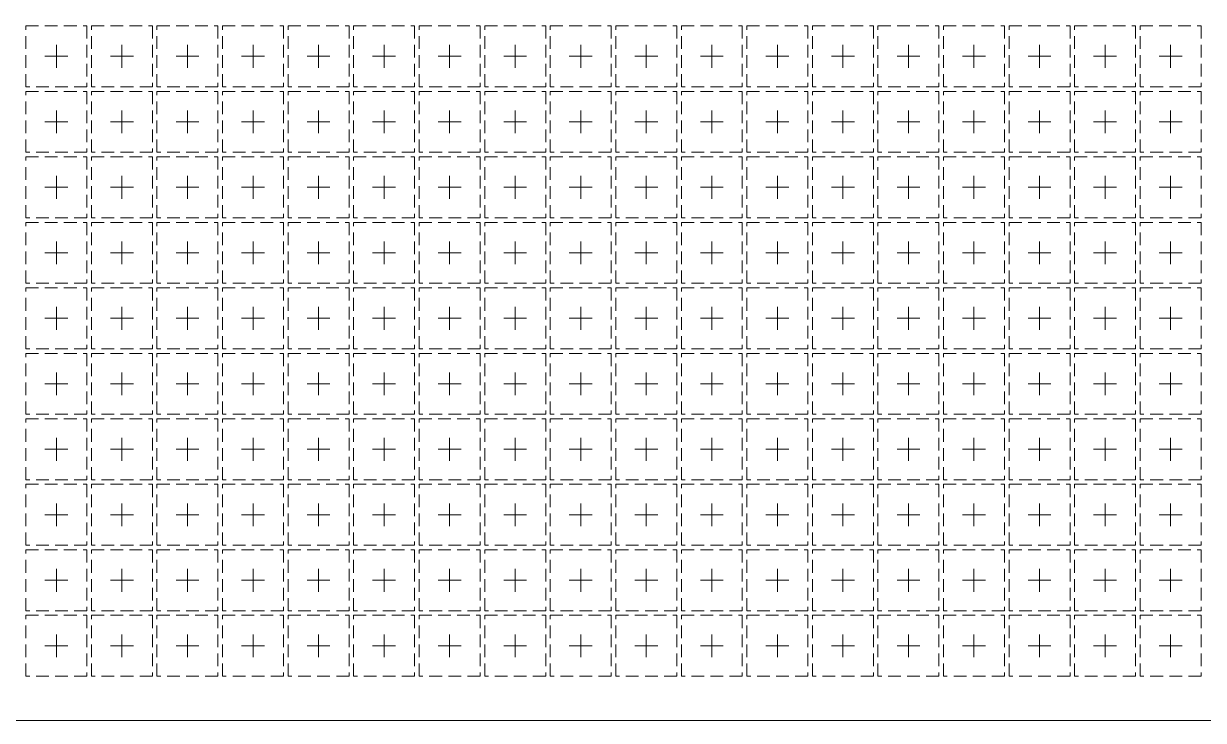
# Model space of a CAD drawing. Header units: millimetres. Extents: x -176 to -53, y -166 to -6.
# Drawn here: x -124.34 to -101.12, y -148.06 to -134.34 of the extents above; entities that cross this region are included whole.
import ezdxf

# ---------------------------------------------------------------- set-up
doc = ezdxf.new("R2010")
doc.units = ezdxf.units.MM
for name, pattern in [('CENTER', [2, 1.25, -0.25, 0.25, -0.25]), ('DASHED', [0.75, 0.5, -0.25]), ('HIDDEN', [0.375, 0.25, -0.125])]:
    doc.linetypes.add(name, pattern=pattern)
doc.layers.add('1D', color=4, linetype='Continuous', lineweight=18)
doc.layers.add('PKG', color=6, linetype='HIDDEN', lineweight=9)
doc.layers.add('中心线', color=1, linetype='CENTER')

msp = doc.modelspace()

# ---------------------------------------------------------------- linework, layer by layer
at = {"layer": '1D', "lineweight": 0, "elevation": -0.0291}
msp.add_lwpolyline([(-167.6491, -127.0602), (-92.6491, -127.0602), (-92.6491, -148.0602), (-167.6491, -148.0602)], close=True, dxfattribs=at)
at = {"layer": 'PKG', "color": 2, "linetype": 'DASHED', "lineweight": 0, "ltscale": 0.5, "elevation": -0.0291}
for points in [[(-124.2991, -134.3802), (-123.0991, -134.3802), (-123.0991, -135.5802), (-124.2991, -135.5802)], [(-123.0091, -134.3802), (-121.8091, -134.3802), (-121.8091, -135.5802), (-123.0091, -135.5802)], [(-121.7191, -134.3802), (-120.5191, -134.3802), (-120.5191, -135.5802), (-121.7191, -135.5802)], [(-120.4291, -134.3802), (-119.2291, -134.3802), (-119.2291, -135.5802), (-120.4291, -135.5802)], [(-119.1391, -134.3802), (-117.9391, -134.3802), (-117.9391, -135.5802), (-119.1391, -135.5802)], [(-117.8491, -134.3802), (-116.6491, -134.3802), (-116.6491, -135.5802), (-117.8491, -135.5802)], [(-116.5591, -134.3802), (-115.3591, -134.3802), (-115.3591, -135.5802), (-116.5591, -135.5802)], [(-115.2691, -134.3802), (-114.0691, -134.3802), (-114.0691, -135.5802), (-115.2691, -135.5802)], [(-113.9791, -134.3802), (-112.7791, -134.3802), (-112.7791, -135.5802), (-113.9791, -135.5802)], [(-112.6891, -134.3802), (-111.4891, -134.3802), (-111.4891, -135.5802), (-112.6891, -135.5802)], [(-111.3991, -134.3802), (-110.1991, -134.3802), (-110.1991, -135.5802), (-111.3991, -135.5802)], [(-110.1091, -134.3802), (-108.9091, -134.3802), (-108.9091, -135.5802), (-110.1091, -135.5802)], [(-108.8191, -134.3802), (-107.6191, -134.3802), (-107.6191, -135.5802), (-108.8191, -135.5802)], [(-107.5291, -134.3802), (-106.3291, -134.3802), (-106.3291, -135.5802), (-107.5291, -135.5802)], [(-106.2391, -134.3802), (-105.0391, -134.3802), (-105.0391, -135.5802), (-106.2391, -135.5802)], [(-104.9491, -134.3802), (-103.7491, -134.3802), (-103.7491, -135.5802), (-104.9491, -135.5802)], [(-103.6591, -134.3802), (-102.4591, -134.3802), (-102.4591, -135.5802), (-103.6591, -135.5802)], [(-102.3691, -134.3802), (-101.1691, -134.3802), (-101.1691, -135.5802), (-102.3691, -135.5802)], [(-124.2991, -135.6702), (-123.0991, -135.6702), (-123.0991, -136.8702), (-124.2991, -136.8702)], [(-123.0091, -135.6702), (-121.8091, -135.6702), (-121.8091, -136.8702), (-123.0091, -136.8702)], [(-121.7191, -135.6702), (-120.5191, -135.6702), (-120.5191, -136.8702), (-121.7191, -136.8702)], [(-120.4291, -135.6702), (-119.2291, -135.6702), (-119.2291, -136.8702), (-120.4291, -136.8702)], [(-119.1391, -135.6702), (-117.9391, -135.6702), (-117.9391, -136.8702), (-119.1391, -136.8702)], [(-117.8491, -135.6702), (-116.6491, -135.6702), (-116.6491, -136.8702), (-117.8491, -136.8702)], [(-116.5591, -135.6702), (-115.3591, -135.6702), (-115.3591, -136.8702), (-116.5591, -136.8702)], [(-115.2691, -135.6702), (-114.0691, -135.6702), (-114.0691, -136.8702), (-115.2691, -136.8702)], [(-113.9791, -135.6702), (-112.7791, -135.6702), (-112.7791, -136.8702), (-113.9791, -136.8702)], [(-112.6891, -135.6702), (-111.4891, -135.6702), (-111.4891, -136.8702), (-112.6891, -136.8702)], [(-111.3991, -135.6702), (-110.1991, -135.6702), (-110.1991, -136.8702), (-111.3991, -136.8702)], [(-110.1091, -135.6702), (-108.9091, -135.6702), (-108.9091, -136.8702), (-110.1091, -136.8702)], [(-108.8191, -135.6702), (-107.6191, -135.6702), (-107.6191, -136.8702), (-108.8191, -136.8702)], [(-107.5291, -135.6702), (-106.3291, -135.6702), (-106.3291, -136.8702), (-107.5291, -136.8702)], [(-106.2391, -135.6702), (-105.0391, -135.6702), (-105.0391, -136.8702), (-106.2391, -136.8702)], [(-104.9491, -135.6702), (-103.7491, -135.6702), (-103.7491, -136.8702), (-104.9491, -136.8702)], [(-103.6591, -135.6702), (-102.4591, -135.6702), (-102.4591, -136.8702), (-103.6591, -136.8702)], [(-102.3691, -135.6702), (-101.1691, -135.6702), (-101.1691, -136.8702), (-102.3691, -136.8702)], [(-124.2991, -136.9602), (-123.0991, -136.9602), (-123.0991, -138.1602), (-124.2991, -138.1602)], [(-123.0091, -136.9602), (-121.8091, -136.9602), (-121.8091, -138.1602), (-123.0091, -138.1602)], [(-121.7191, -136.9602), (-120.5191, -136.9602), (-120.5191, -138.1602), (-121.7191, -138.1602)], [(-120.4291, -136.9602), (-119.2291, -136.9602), (-119.2291, -138.1602), (-120.4291, -138.1602)], [(-119.1391, -136.9602), (-117.9391, -136.9602), (-117.9391, -138.1602), (-119.1391, -138.1602)], [(-117.8491, -136.9602), (-116.6491, -136.9602), (-116.6491, -138.1602), (-117.8491, -138.1602)], [(-116.5591, -136.9602), (-115.3591, -136.9602), (-115.3591, -138.1602), (-116.5591, -138.1602)], [(-115.2691, -136.9602), (-114.0691, -136.9602), (-114.0691, -138.1602), (-115.2691, -138.1602)], [(-113.9791, -136.9602), (-112.7791, -136.9602), (-112.7791, -138.1602), (-113.9791, -138.1602)], [(-112.6891, -136.9602), (-111.4891, -136.9602), (-111.4891, -138.1602), (-112.6891, -138.1602)], [(-111.3991, -136.9602), (-110.1991, -136.9602), (-110.1991, -138.1602), (-111.3991, -138.1602)], [(-110.1091, -136.9602), (-108.9091, -136.9602), (-108.9091, -138.1602), (-110.1091, -138.1602)], [(-108.8191, -136.9602), (-107.6191, -136.9602), (-107.6191, -138.1602), (-108.8191, -138.1602)], [(-107.5291, -136.9602), (-106.3291, -136.9602), (-106.3291, -138.1602), (-107.5291, -138.1602)], [(-106.2391, -136.9602), (-105.0391, -136.9602), (-105.0391, -138.1602), (-106.2391, -138.1602)], [(-104.9491, -136.9602), (-103.7491, -136.9602), (-103.7491, -138.1602), (-104.9491, -138.1602)], [(-103.6591, -136.9602), (-102.4591, -136.9602), (-102.4591, -138.1602), (-103.6591, -138.1602)], [(-102.3691, -136.9602), (-101.1691, -136.9602), (-101.1691, -138.1602), (-102.3691, -138.1602)], [(-124.2991, -138.2502), (-123.0991, -138.2502), (-123.0991, -139.4502), (-124.2991, -139.4502)], [(-123.0091, -138.2502), (-121.8091, -138.2502), (-121.8091, -139.4502), (-123.0091, -139.4502)], [(-121.7191, -138.2502), (-120.5191, -138.2502), (-120.5191, -139.4502), (-121.7191, -139.4502)], [(-120.4291, -138.2502), (-119.2291, -138.2502), (-119.2291, -139.4502), (-120.4291, -139.4502)], [(-119.1391, -138.2502), (-117.9391, -138.2502), (-117.9391, -139.4502), (-119.1391, -139.4502)], [(-117.8491, -138.2502), (-116.6491, -138.2502), (-116.6491, -139.4502), (-117.8491, -139.4502)], [(-116.5591, -138.2502), (-115.3591, -138.2502), (-115.3591, -139.4502), (-116.5591, -139.4502)], [(-115.2691, -138.2502), (-114.0691, -138.2502), (-114.0691, -139.4502), (-115.2691, -139.4502)], [(-113.9791, -138.2502), (-112.7791, -138.2502), (-112.7791, -139.4502), (-113.9791, -139.4502)], [(-112.6891, -138.2502), (-111.4891, -138.2502), (-111.4891, -139.4502), (-112.6891, -139.4502)], [(-111.3991, -138.2502), (-110.1991, -138.2502), (-110.1991, -139.4502), (-111.3991, -139.4502)], [(-110.1091, -138.2502), (-108.9091, -138.2502), (-108.9091, -139.4502), (-110.1091, -139.4502)], [(-108.8191, -138.2502), (-107.6191, -138.2502), (-107.6191, -139.4502), (-108.8191, -139.4502)], [(-107.5291, -138.2502), (-106.3291, -138.2502), (-106.3291, -139.4502), (-107.5291, -139.4502)], [(-106.2391, -138.2502), (-105.0391, -138.2502), (-105.0391, -139.4502), (-106.2391, -139.4502)], [(-104.9491, -138.2502), (-103.7491, -138.2502), (-103.7491, -139.4502), (-104.9491, -139.4502)], [(-103.6591, -138.2502), (-102.4591, -138.2502), (-102.4591, -139.4502), (-103.6591, -139.4502)], [(-102.3691, -138.2502), (-101.1691, -138.2502), (-101.1691, -139.4502), (-102.3691, -139.4502)], [(-124.2991, -139.5402), (-123.0991, -139.5402), (-123.0991, -140.7402), (-124.2991, -140.7402)], [(-123.0091, -139.5402), (-121.8091, -139.5402), (-121.8091, -140.7402), (-123.0091, -140.7402)], [(-121.7191, -139.5402), (-120.5191, -139.5402), (-120.5191, -140.7402), (-121.7191, -140.7402)], [(-120.4291, -139.5402), (-119.2291, -139.5402), (-119.2291, -140.7402), (-120.4291, -140.7402)], [(-119.1391, -139.5402), (-117.9391, -139.5402), (-117.9391, -140.7402), (-119.1391, -140.7402)], [(-117.8491, -139.5402), (-116.6491, -139.5402), (-116.6491, -140.7402), (-117.8491, -140.7402)], [(-116.5591, -139.5402), (-115.3591, -139.5402), (-115.3591, -140.7402), (-116.5591, -140.7402)], [(-115.2691, -139.5402), (-114.0691, -139.5402), (-114.0691, -140.7402), (-115.2691, -140.7402)], [(-113.9791, -139.5402), (-112.7791, -139.5402), (-112.7791, -140.7402), (-113.9791, -140.7402)], [(-112.6891, -139.5402), (-111.4891, -139.5402), (-111.4891, -140.7402), (-112.6891, -140.7402)], [(-111.3991, -139.5402), (-110.1991, -139.5402), (-110.1991, -140.7402), (-111.3991, -140.7402)], [(-110.1091, -139.5402), (-108.9091, -139.5402), (-108.9091, -140.7402), (-110.1091, -140.7402)], [(-108.8191, -139.5402), (-107.6191, -139.5402), (-107.6191, -140.7402), (-108.8191, -140.7402)], [(-107.5291, -139.5402), (-106.3291, -139.5402), (-106.3291, -140.7402), (-107.5291, -140.7402)], [(-106.2391, -139.5402), (-105.0391, -139.5402), (-105.0391, -140.7402), (-106.2391, -140.7402)], [(-104.9491, -139.5402), (-103.7491, -139.5402), (-103.7491, -140.7402), (-104.9491, -140.7402)], [(-103.6591, -139.5402), (-102.4591, -139.5402), (-102.4591, -140.7402), (-103.6591, -140.7402)], [(-102.3691, -139.5402), (-101.1691, -139.5402), (-101.1691, -140.7402), (-102.3691, -140.7402)], [(-124.2991, -140.8302), (-123.0991, -140.8302), (-123.0991, -142.0302), (-124.2991, -142.0302)], [(-123.0091, -140.8302), (-121.8091, -140.8302), (-121.8091, -142.0302), (-123.0091, -142.0302)], [(-121.7191, -140.8302), (-120.5191, -140.8302), (-120.5191, -142.0302), (-121.7191, -142.0302)], [(-120.4291, -140.8302), (-119.2291, -140.8302), (-119.2291, -142.0302), (-120.4291, -142.0302)], [(-119.1391, -140.8302), (-117.9391, -140.8302), (-117.9391, -142.0302), (-119.1391, -142.0302)], [(-117.8491, -140.8302), (-116.6491, -140.8302), (-116.6491, -142.0302), (-117.8491, -142.0302)], [(-116.5591, -140.8302), (-115.3591, -140.8302), (-115.3591, -142.0302), (-116.5591, -142.0302)], [(-115.2691, -140.8302), (-114.0691, -140.8302), (-114.0691, -142.0302), (-115.2691, -142.0302)], [(-113.9791, -140.8302), (-112.7791, -140.8302), (-112.7791, -142.0302), (-113.9791, -142.0302)], [(-112.6891, -140.8302), (-111.4891, -140.8302), (-111.4891, -142.0302), (-112.6891, -142.0302)], [(-111.3991, -140.8302), (-110.1991, -140.8302), (-110.1991, -142.0302), (-111.3991, -142.0302)], [(-110.1091, -140.8302), (-108.9091, -140.8302), (-108.9091, -142.0302), (-110.1091, -142.0302)], [(-108.8191, -140.8302), (-107.6191, -140.8302), (-107.6191, -142.0302), (-108.8191, -142.0302)], [(-107.5291, -140.8302), (-106.3291, -140.8302), (-106.3291, -142.0302), (-107.5291, -142.0302)], [(-106.2391, -140.8302), (-105.0391, -140.8302), (-105.0391, -142.0302), (-106.2391, -142.0302)], [(-104.9491, -140.8302), (-103.7491, -140.8302), (-103.7491, -142.0302), (-104.9491, -142.0302)], [(-103.6591, -140.8302), (-102.4591, -140.8302), (-102.4591, -142.0302), (-103.6591, -142.0302)], [(-102.3691, -140.8302), (-101.1691, -140.8302), (-101.1691, -142.0302), (-102.3691, -142.0302)], [(-124.2991, -142.1202), (-123.0991, -142.1202), (-123.0991, -143.3202), (-124.2991, -143.3202)], [(-123.0091, -142.1202), (-121.8091, -142.1202), (-121.8091, -143.3202), (-123.0091, -143.3202)], [(-121.7191, -142.1202), (-120.5191, -142.1202), (-120.5191, -143.3202), (-121.7191, -143.3202)], [(-120.4291, -142.1202), (-119.2291, -142.1202), (-119.2291, -143.3202), (-120.4291, -143.3202)], [(-119.1391, -142.1202), (-117.9391, -142.1202), (-117.9391, -143.3202), (-119.1391, -143.3202)], [(-117.8491, -142.1202), (-116.6491, -142.1202), (-116.6491, -143.3202), (-117.8491, -143.3202)], [(-116.5591, -142.1202), (-115.3591, -142.1202), (-115.3591, -143.3202), (-116.5591, -143.3202)], [(-115.2691, -142.1202), (-114.0691, -142.1202), (-114.0691, -143.3202), (-115.2691, -143.3202)], [(-113.9791, -142.1202), (-112.7791, -142.1202), (-112.7791, -143.3202), (-113.9791, -143.3202)], [(-112.6891, -142.1202), (-111.4891, -142.1202), (-111.4891, -143.3202), (-112.6891, -143.3202)], [(-111.3991, -142.1202), (-110.1991, -142.1202), (-110.1991, -143.3202), (-111.3991, -143.3202)], [(-110.1091, -142.1202), (-108.9091, -142.1202), (-108.9091, -143.3202), (-110.1091, -143.3202)], [(-108.8191, -142.1202), (-107.6191, -142.1202), (-107.6191, -143.3202), (-108.8191, -143.3202)], [(-107.5291, -142.1202), (-106.3291, -142.1202), (-106.3291, -143.3202), (-107.5291, -143.3202)], [(-106.2391, -142.1202), (-105.0391, -142.1202), (-105.0391, -143.3202), (-106.2391, -143.3202)], [(-104.9491, -142.1202), (-103.7491, -142.1202), (-103.7491, -143.3202), (-104.9491, -143.3202)], [(-103.6591, -142.1202), (-102.4591, -142.1202), (-102.4591, -143.3202), (-103.6591, -143.3202)], [(-102.3691, -142.1202), (-101.1691, -142.1202), (-101.1691, -143.3202), (-102.3691, -143.3202)], [(-124.2991, -143.4102), (-123.0991, -143.4102), (-123.0991, -144.6102), (-124.2991, -144.6102)], [(-123.0091, -143.4102), (-121.8091, -143.4102), (-121.8091, -144.6102), (-123.0091, -144.6102)], [(-121.7191, -143.4102), (-120.5191, -143.4102), (-120.5191, -144.6102), (-121.7191, -144.6102)], [(-120.4291, -143.4102), (-119.2291, -143.4102), (-119.2291, -144.6102), (-120.4291, -144.6102)], [(-119.1391, -143.4102), (-117.9391, -143.4102), (-117.9391, -144.6102), (-119.1391, -144.6102)], [(-117.8491, -143.4102), (-116.6491, -143.4102), (-116.6491, -144.6102), (-117.8491, -144.6102)], [(-116.5591, -143.4102), (-115.3591, -143.4102), (-115.3591, -144.6102), (-116.5591, -144.6102)], [(-115.2691, -143.4102), (-114.0691, -143.4102), (-114.0691, -144.6102), (-115.2691, -144.6102)], [(-113.9791, -143.4102), (-112.7791, -143.4102), (-112.7791, -144.6102), (-113.9791, -144.6102)], [(-112.6891, -143.4102), (-111.4891, -143.4102), (-111.4891, -144.6102), (-112.6891, -144.6102)], [(-111.3991, -143.4102), (-110.1991, -143.4102), (-110.1991, -144.6102), (-111.3991, -144.6102)], [(-110.1091, -143.4102), (-108.9091, -143.4102), (-108.9091, -144.6102), (-110.1091, -144.6102)], [(-108.8191, -143.4102), (-107.6191, -143.4102), (-107.6191, -144.6102), (-108.8191, -144.6102)], [(-107.5291, -143.4102), (-106.3291, -143.4102), (-106.3291, -144.6102), (-107.5291, -144.6102)], [(-106.2391, -143.4102), (-105.0391, -143.4102), (-105.0391, -144.6102), (-106.2391, -144.6102)], [(-104.9491, -143.4102), (-103.7491, -143.4102), (-103.7491, -144.6102), (-104.9491, -144.6102)], [(-103.6591, -143.4102), (-102.4591, -143.4102), (-102.4591, -144.6102), (-103.6591, -144.6102)], [(-102.3691, -143.4102), (-101.1691, -143.4102), (-101.1691, -144.6102), (-102.3691, -144.6102)], [(-124.2991, -144.7002), (-123.0991, -144.7002), (-123.0991, -145.9002), (-124.2991, -145.9002)], [(-123.0091, -144.7002), (-121.8091, -144.7002), (-121.8091, -145.9002), (-123.0091, -145.9002)], [(-121.7191, -144.7002), (-120.5191, -144.7002), (-120.5191, -145.9002), (-121.7191, -145.9002)], [(-120.4291, -144.7002), (-119.2291, -144.7002), (-119.2291, -145.9002), (-120.4291, -145.9002)], [(-119.1391, -144.7002), (-117.9391, -144.7002), (-117.9391, -145.9002), (-119.1391, -145.9002)], [(-117.8491, -144.7002), (-116.6491, -144.7002), (-116.6491, -145.9002), (-117.8491, -145.9002)], [(-116.5591, -144.7002), (-115.3591, -144.7002), (-115.3591, -145.9002), (-116.5591, -145.9002)], [(-115.2691, -144.7002), (-114.0691, -144.7002), (-114.0691, -145.9002), (-115.2691, -145.9002)], [(-113.9791, -144.7002), (-112.7791, -144.7002), (-112.7791, -145.9002), (-113.9791, -145.9002)], [(-112.6891, -144.7002), (-111.4891, -144.7002), (-111.4891, -145.9002), (-112.6891, -145.9002)], [(-111.3991, -144.7002), (-110.1991, -144.7002), (-110.1991, -145.9002), (-111.3991, -145.9002)], [(-110.1091, -144.7002), (-108.9091, -144.7002), (-108.9091, -145.9002), (-110.1091, -145.9002)], [(-108.8191, -144.7002), (-107.6191, -144.7002), (-107.6191, -145.9002), (-108.8191, -145.9002)], [(-107.5291, -144.7002), (-106.3291, -144.7002), (-106.3291, -145.9002), (-107.5291, -145.9002)], [(-106.2391, -144.7002), (-105.0391, -144.7002), (-105.0391, -145.9002), (-106.2391, -145.9002)], [(-104.9491, -144.7002), (-103.7491, -144.7002), (-103.7491, -145.9002), (-104.9491, -145.9002)], [(-103.6591, -144.7002), (-102.4591, -144.7002), (-102.4591, -145.9002), (-103.6591, -145.9002)], [(-102.3691, -144.7002), (-101.1691, -144.7002), (-101.1691, -145.9002), (-102.3691, -145.9002)], [(-124.2991, -145.9902), (-123.0991, -145.9902), (-123.0991, -147.1902), (-124.2991, -147.1902)], [(-123.0091, -145.9902), (-121.8091, -145.9902), (-121.8091, -147.1902), (-123.0091, -147.1902)], [(-121.7191, -145.9902), (-120.5191, -145.9902), (-120.5191, -147.1902), (-121.7191, -147.1902)], [(-120.4291, -145.9902), (-119.2291, -145.9902), (-119.2291, -147.1902), (-120.4291, -147.1902)], [(-119.1391, -145.9902), (-117.9391, -145.9902), (-117.9391, -147.1902), (-119.1391, -147.1902)], [(-117.8491, -145.9902), (-116.6491, -145.9902), (-116.6491, -147.1902), (-117.8491, -147.1902)], [(-116.5591, -145.9902), (-115.3591, -145.9902), (-115.3591, -147.1902), (-116.5591, -147.1902)], [(-115.2691, -145.9902), (-114.0691, -145.9902), (-114.0691, -147.1902), (-115.2691, -147.1902)], [(-113.9791, -145.9902), (-112.7791, -145.9902), (-112.7791, -147.1902), (-113.9791, -147.1902)], [(-112.6891, -145.9902), (-111.4891, -145.9902), (-111.4891, -147.1902), (-112.6891, -147.1902)], [(-111.3991, -145.9902), (-110.1991, -145.9902), (-110.1991, -147.1902), (-111.3991, -147.1902)], [(-110.1091, -145.9902), (-108.9091, -145.9902), (-108.9091, -147.1902), (-110.1091, -147.1902)], [(-108.8191, -145.9902), (-107.6191, -145.9902), (-107.6191, -147.1902), (-108.8191, -147.1902)], [(-107.5291, -145.9902), (-106.3291, -145.9902), (-106.3291, -147.1902), (-107.5291, -147.1902)], [(-106.2391, -145.9902), (-105.0391, -145.9902), (-105.0391, -147.1902), (-106.2391, -147.1902)], [(-104.9491, -145.9902), (-103.7491, -145.9902), (-103.7491, -147.1902), (-104.9491, -147.1902)], [(-103.6591, -145.9902), (-102.4591, -145.9902), (-102.4591, -147.1902), (-103.6591, -147.1902)], [(-102.3691, -145.9902), (-101.1691, -145.9902), (-101.1691, -147.1902), (-102.3691, -147.1902)]]:
    msp.add_lwpolyline(points, close=True, dxfattribs=at)
at = {"layer": '中心线', "color": 1, "linetype": 'CENTER', "lineweight": 0, "ltscale": 0.5}
for p, q in [((-123.6991, -135.2052, -0.0291), (-123.6991, -134.7552, -0.0291)), ((-122.4091, -135.2052, -0.0291), (-122.4091, -134.7552, -0.0291)), ((-121.1191, -135.2052, -0.0291), (-121.1191, -134.7552, -0.0291)), ((-119.8291, -135.2052, -0.0291), (-119.8291, -134.7552, -0.0291)), ((-118.5391, -135.2052, -0.0291), (-118.5391, -134.7552, -0.0291)), ((-117.2491, -135.2052, -0.0291), (-117.2491, -134.7552, -0.0291)), ((-115.9591, -135.2052, -0.0291), (-115.9591, -134.7552, -0.0291)), ((-114.6691, -135.2052, -0.0291), (-114.6691, -134.7552, -0.0291)), ((-113.3791, -135.2052, -0.0291), (-113.3791, -134.7552, -0.0291)), ((-112.0891, -135.2052, -0.0291), (-112.0891, -134.7552, -0.0291)), ((-110.7991, -135.2052, -0.0291), (-110.7991, -134.7552, -0.0291)), ((-109.5091, -135.2052, -0.0291), (-109.5091, -134.7552, -0.0291)), ((-108.2191, -135.2052, -0.0291), (-108.2191, -134.7552, -0.0291)), ((-106.9291, -135.2052, -0.0291), (-106.9291, -134.7552, -0.0291)), ((-105.6391, -135.2052, -0.0291), (-105.6391, -134.7552, -0.0291)), ((-104.3491, -135.2052, -0.0291), (-104.3491, -134.7552, -0.0291)), ((-103.0591, -135.2052, -0.0291), (-103.0591, -134.7552, -0.0291)), ((-101.7691, -135.2052, -0.0291), (-101.7691, -134.7552, -0.0291)), ((-123.9241, -134.9802, -0.0291), (-123.4741, -134.9802, -0.0291)), ((-122.6341, -134.9802, -0.0291), (-122.1841, -134.9802, -0.0291)), ((-121.3441, -134.9802, -0.0291), (-120.8941, -134.9802, -0.0291)), ((-120.0541, -134.9802, -0.0291), (-119.6041, -134.9802, -0.0291)), ((-118.7641, -134.9802, -0.0291), (-118.3141, -134.9802, -0.0291)), ((-117.4741, -134.9802, -0.0291), (-117.0241, -134.9802, -0.0291)), ((-116.1841, -134.9802, -0.0291), (-115.7341, -134.9802, -0.0291)), ((-114.8941, -134.9802, -0.0291), (-114.4441, -134.9802, -0.0291)), ((-113.6041, -134.9802, -0.0291), (-113.1541, -134.9802, -0.0291)), ((-112.3141, -134.9802, -0.0291), (-111.8641, -134.9802, -0.0291)), ((-111.0241, -134.9802, -0.0291), (-110.5741, -134.9802, -0.0291)), ((-109.7341, -134.9802, -0.0291), (-109.2841, -134.9802, -0.0291)), ((-108.4441, -134.9802, -0.0291), (-107.9941, -134.9802, -0.0291)), ((-107.1541, -134.9802, -0.0291), (-106.7041, -134.9802, -0.0291)), ((-105.8641, -134.9802, -0.0291), (-105.4141, -134.9802, -0.0291)), ((-104.5741, -134.9802, -0.0291), (-104.1241, -134.9802, -0.0291)), ((-103.2841, -134.9802, -0.0291), (-102.8341, -134.9802, -0.0291)), ((-101.9941, -134.9802, -0.0291), (-101.5441, -134.9802, -0.0291)), ((-123.6991, -136.4952, -0.0291), (-123.6991, -136.0452, -0.0291)), ((-122.4091, -136.4952, -0.0291), (-122.4091, -136.0452, -0.0291)), ((-121.1191, -136.4952, -0.0291), (-121.1191, -136.0452, -0.0291)), ((-119.8291, -136.4952, -0.0291), (-119.8291, -136.0452, -0.0291)), ((-118.5391, -136.4952, -0.0291), (-118.5391, -136.0452, -0.0291)), ((-117.2491, -136.4952, -0.0291), (-117.2491, -136.0452, -0.0291)), ((-115.9591, -136.4952, -0.0291), (-115.9591, -136.0452, -0.0291)), ((-114.6691, -136.4952, -0.0291), (-114.6691, -136.0452, -0.0291)), ((-113.3791, -136.4952, -0.0291), (-113.3791, -136.0452, -0.0291)), ((-112.0891, -136.4952, -0.0291), (-112.0891, -136.0452, -0.0291)), ((-110.7991, -136.4952, -0.0291), (-110.7991, -136.0452, -0.0291)), ((-109.5091, -136.4952, -0.0291), (-109.5091, -136.0452, -0.0291)), ((-108.2191, -136.4952, -0.0291), (-108.2191, -136.0452, -0.0291)), ((-106.9291, -136.4952, -0.0291), (-106.9291, -136.0452, -0.0291)), ((-105.6391, -136.4952, -0.0291), (-105.6391, -136.0452, -0.0291)), ((-104.3491, -136.4952, -0.0291), (-104.3491, -136.0452, -0.0291)), ((-103.0591, -136.4952, -0.0291), (-103.0591, -136.0452, -0.0291)), ((-101.7691, -136.4952, -0.0291), (-101.7691, -136.0452, -0.0291)), ((-123.9241, -136.2702, -0.0291), (-123.4741, -136.2702, -0.0291)), ((-122.6341, -136.2702, -0.0291), (-122.1841, -136.2702, -0.0291)), ((-121.3441, -136.2702, -0.0291), (-120.8941, -136.2702, -0.0291)), ((-120.0541, -136.2702, -0.0291), (-119.6041, -136.2702, -0.0291)), ((-118.7641, -136.2702, -0.0291), (-118.3141, -136.2702, -0.0291)), ((-117.4741, -136.2702, -0.0291), (-117.0241, -136.2702, -0.0291)), ((-116.1841, -136.2702, -0.0291), (-115.7341, -136.2702, -0.0291)), ((-114.8941, -136.2702, -0.0291), (-114.4441, -136.2702, -0.0291)), ((-113.6041, -136.2702, -0.0291), (-113.1541, -136.2702, -0.0291)), ((-112.3141, -136.2702, -0.0291), (-111.8641, -136.2702, -0.0291)), ((-111.0241, -136.2702, -0.0291), (-110.5741, -136.2702, -0.0291)), ((-109.7341, -136.2702, -0.0291), (-109.2841, -136.2702, -0.0291)), ((-108.4441, -136.2702, -0.0291), (-107.9941, -136.2702, -0.0291)), ((-107.1541, -136.2702, -0.0291), (-106.7041, -136.2702, -0.0291)), ((-105.8641, -136.2702, -0.0291), (-105.4141, -136.2702, -0.0291)), ((-104.5741, -136.2702, -0.0291), (-104.1241, -136.2702, -0.0291)), ((-103.2841, -136.2702, -0.0291), (-102.8341, -136.2702, -0.0291)), ((-101.9941, -136.2702, -0.0291), (-101.5441, -136.2702, -0.0291)), ((-123.6991, -137.7852, -0.0291), (-123.6991, -137.3352, -0.0291)), ((-122.4091, -137.7852, -0.0291), (-122.4091, -137.3352, -0.0291)), ((-121.1191, -137.7852, -0.0291), (-121.1191, -137.3352, -0.0291)), ((-119.8291, -137.7852, -0.0291), (-119.8291, -137.3352, -0.0291)), ((-118.5391, -137.7852, -0.0291), (-118.5391, -137.3352, -0.0291)), ((-117.2491, -137.7852, -0.0291), (-117.2491, -137.3352, -0.0291)), ((-115.9591, -137.7852, -0.0291), (-115.9591, -137.3352, -0.0291)), ((-114.6691, -137.7852, -0.0291), (-114.6691, -137.3352, -0.0291)), ((-113.3791, -137.7852, -0.0291), (-113.3791, -137.3352, -0.0291)), ((-112.0891, -137.7852, -0.0291), (-112.0891, -137.3352, -0.0291)), ((-110.7991, -137.7852, -0.0291), (-110.7991, -137.3352, -0.0291)), ((-109.5091, -137.7852, -0.0291), (-109.5091, -137.3352, -0.0291)), ((-108.2191, -137.7852, -0.0291), (-108.2191, -137.3352, -0.0291)), ((-106.9291, -137.7852, -0.0291), (-106.9291, -137.3352, -0.0291)), ((-105.6391, -137.7852, -0.0291), (-105.6391, -137.3352, -0.0291)), ((-104.3491, -137.7852, -0.0291), (-104.3491, -137.3352, -0.0291)), ((-103.0591, -137.7852, -0.0291), (-103.0591, -137.3352, -0.0291)), ((-101.7691, -137.7852, -0.0291), (-101.7691, -137.3352, -0.0291)), ((-123.9241, -137.5602, -0.0291), (-123.4741, -137.5602, -0.0291)), ((-122.6341, -137.5602, -0.0291), (-122.1841, -137.5602, -0.0291)), ((-121.3441, -137.5602, -0.0291), (-120.8941, -137.5602, -0.0291)), ((-120.0541, -137.5602, -0.0291), (-119.6041, -137.5602, -0.0291)), ((-118.7641, -137.5602, -0.0291), (-118.3141, -137.5602, -0.0291)), ((-117.4741, -137.5602, -0.0291), (-117.0241, -137.5602, -0.0291)), ((-116.1841, -137.5602, -0.0291), (-115.7341, -137.5602, -0.0291)), ((-114.8941, -137.5602, -0.0291), (-114.4441, -137.5602, -0.0291)), ((-113.6041, -137.5602, -0.0291), (-113.1541, -137.5602, -0.0291)), ((-112.3141, -137.5602, -0.0291), (-111.8641, -137.5602, -0.0291)), ((-111.0241, -137.5602, -0.0291), (-110.5741, -137.5602, -0.0291)), ((-109.7341, -137.5602, -0.0291), (-109.2841, -137.5602, -0.0291)), ((-108.4441, -137.5602, -0.0291), (-107.9941, -137.5602, -0.0291)), ((-107.1541, -137.5602, -0.0291), (-106.7041, -137.5602, -0.0291)), ((-105.8641, -137.5602, -0.0291), (-105.4141, -137.5602, -0.0291)), ((-104.5741, -137.5602, -0.0291), (-104.1241, -137.5602, -0.0291)), ((-103.2841, -137.5602, -0.0291), (-102.8341, -137.5602, -0.0291)), ((-101.9941, -137.5602, -0.0291), (-101.5441, -137.5602, -0.0291)), ((-123.9241, -138.8502, -0.0291), (-123.4741, -138.8502, -0.0291)), ((-123.6991, -139.0752, -0.0291), (-123.6991, -138.6252, -0.0291)), ((-122.6341, -138.8502, -0.0291), (-122.1841, -138.8502, -0.0291)), ((-122.4091, -139.0752, -0.0291), (-122.4091, -138.6252, -0.0291)), ((-121.3441, -138.8502, -0.0291), (-120.8941, -138.8502, -0.0291)), ((-121.1191, -139.0752, -0.0291), (-121.1191, -138.6252, -0.0291)), ((-120.0541, -138.8502, -0.0291), (-119.6041, -138.8502, -0.0291)), ((-119.8291, -139.0752, -0.0291), (-119.8291, -138.6252, -0.0291)), ((-118.7641, -138.8502, -0.0291), (-118.3141, -138.8502, -0.0291)), ((-118.5391, -139.0752, -0.0291), (-118.5391, -138.6252, -0.0291)), ((-117.4741, -138.8502, -0.0291), (-117.0241, -138.8502, -0.0291)), ((-117.2491, -139.0752, -0.0291), (-117.2491, -138.6252, -0.0291)), ((-116.1841, -138.8502, -0.0291), (-115.7341, -138.8502, -0.0291)), ((-115.9591, -139.0752, -0.0291), (-115.9591, -138.6252, -0.0291)), ((-114.8941, -138.8502, -0.0291), (-114.4441, -138.8502, -0.0291)), ((-114.6691, -139.0752, -0.0291), (-114.6691, -138.6252, -0.0291)), ((-113.6041, -138.8502, -0.0291), (-113.1541, -138.8502, -0.0291)), ((-113.3791, -139.0752, -0.0291), (-113.3791, -138.6252, -0.0291)), ((-112.3141, -138.8502, -0.0291), (-111.8641, -138.8502, -0.0291)), ((-112.0891, -139.0752, -0.0291), (-112.0891, -138.6252, -0.0291)), ((-111.0241, -138.8502, -0.0291), (-110.5741, -138.8502, -0.0291)), ((-110.7991, -139.0752, -0.0291), (-110.7991, -138.6252, -0.0291)), ((-109.7341, -138.8502, -0.0291), (-109.2841, -138.8502, -0.0291)), ((-109.5091, -139.0752, -0.0291), (-109.5091, -138.6252, -0.0291)), ((-108.4441, -138.8502, -0.0291), (-107.9941, -138.8502, -0.0291)), ((-108.2191, -139.0752, -0.0291), (-108.2191, -138.6252, -0.0291)), ((-107.1541, -138.8502, -0.0291), (-106.7041, -138.8502, -0.0291)), ((-106.9291, -139.0752, -0.0291), (-106.9291, -138.6252, -0.0291)), ((-105.8641, -138.8502, -0.0291), (-105.4141, -138.8502, -0.0291)), ((-105.6391, -139.0752, -0.0291), (-105.6391, -138.6252, -0.0291)), ((-104.5741, -138.8502, -0.0291), (-104.1241, -138.8502, -0.0291)), ((-104.3491, -139.0752, -0.0291), (-104.3491, -138.6252, -0.0291)), ((-103.2841, -138.8502, -0.0291), (-102.8341, -138.8502, -0.0291)), ((-103.0591, -139.0752, -0.0291), (-103.0591, -138.6252, -0.0291)), ((-101.9941, -138.8502, -0.0291), (-101.5441, -138.8502, -0.0291)), ((-101.7691, -139.0752, -0.0291), (-101.7691, -138.6252, -0.0291)), ((-123.6991, -140.3652, -0.0291), (-123.6991, -139.9152, -0.0291)), ((-122.4091, -140.3652, -0.0291), (-122.4091, -139.9152, -0.0291)), ((-121.1191, -140.3652, -0.0291), (-121.1191, -139.9152, -0.0291)), ((-119.8291, -140.3652, -0.0291), (-119.8291, -139.9152, -0.0291)), ((-118.5391, -140.3652, -0.0291), (-118.5391, -139.9152, -0.0291)), ((-117.2491, -140.3652, -0.0291), (-117.2491, -139.9152, -0.0291)), ((-115.9591, -140.3652, -0.0291), (-115.9591, -139.9152, -0.0291)), ((-114.6691, -140.3652, -0.0291), (-114.6691, -139.9152, -0.0291)), ((-113.3791, -140.3652, -0.0291), (-113.3791, -139.9152, -0.0291)), ((-112.0891, -140.3652, -0.0291), (-112.0891, -139.9152, -0.0291)), ((-110.7991, -140.3652, -0.0291), (-110.7991, -139.9152, -0.0291)), ((-109.5091, -140.3652, -0.0291), (-109.5091, -139.9152, -0.0291)), ((-108.2191, -140.3652, -0.0291), (-108.2191, -139.9152, -0.0291)), ((-106.9291, -140.3652, -0.0291), (-106.9291, -139.9152, -0.0291)), ((-105.6391, -140.3652, -0.0291), (-105.6391, -139.9152, -0.0291)), ((-104.3491, -140.3652, -0.0291), (-104.3491, -139.9152, -0.0291)), ((-103.0591, -140.3652, -0.0291), (-103.0591, -139.9152, -0.0291)), ((-101.7691, -140.3652, -0.0291), (-101.7691, -139.9152, -0.0291)), ((-123.9241, -140.1402, -0.0291), (-123.4741, -140.1402, -0.0291)), ((-122.6341, -140.1402, -0.0291), (-122.1841, -140.1402, -0.0291)), ((-121.3441, -140.1402, -0.0291), (-120.8941, -140.1402, -0.0291)), ((-120.0541, -140.1402, -0.0291), (-119.6041, -140.1402, -0.0291)), ((-118.7641, -140.1402, -0.0291), (-118.3141, -140.1402, -0.0291)), ((-117.4741, -140.1402, -0.0291), (-117.0241, -140.1402, -0.0291)), ((-116.1841, -140.1402, -0.0291), (-115.7341, -140.1402, -0.0291)), ((-114.8941, -140.1402, -0.0291), (-114.4441, -140.1402, -0.0291)), ((-113.6041, -140.1402, -0.0291), (-113.1541, -140.1402, -0.0291)), ((-112.3141, -140.1402, -0.0291), (-111.8641, -140.1402, -0.0291)), ((-111.0241, -140.1402, -0.0291), (-110.5741, -140.1402, -0.0291)), ((-109.7341, -140.1402, -0.0291), (-109.2841, -140.1402, -0.0291)), ((-108.4441, -140.1402, -0.0291), (-107.9941, -140.1402, -0.0291)), ((-107.1541, -140.1402, -0.0291), (-106.7041, -140.1402, -0.0291)), ((-105.8641, -140.1402, -0.0291), (-105.4141, -140.1402, -0.0291)), ((-104.5741, -140.1402, -0.0291), (-104.1241, -140.1402, -0.0291)), ((-103.2841, -140.1402, -0.0291), (-102.8341, -140.1402, -0.0291)), ((-101.9941, -140.1402, -0.0291), (-101.5441, -140.1402, -0.0291)), ((-123.6991, -141.6552, -0.0291), (-123.6991, -141.2052, -0.0291)), ((-122.4091, -141.6552, -0.0291), (-122.4091, -141.2052, -0.0291)), ((-121.1191, -141.6552, -0.0291), (-121.1191, -141.2052, -0.0291)), ((-119.8291, -141.6552, -0.0291), (-119.8291, -141.2052, -0.0291)), ((-118.5391, -141.6552, -0.0291), (-118.5391, -141.2052, -0.0291)), ((-117.2491, -141.6552, -0.0291), (-117.2491, -141.2052, -0.0291)), ((-115.9591, -141.6552, -0.0291), (-115.9591, -141.2052, -0.0291)), ((-114.6691, -141.6552, -0.0291), (-114.6691, -141.2052, -0.0291)), ((-113.3791, -141.6552, -0.0291), (-113.3791, -141.2052, -0.0291)), ((-112.0891, -141.6552, -0.0291), (-112.0891, -141.2052, -0.0291)), ((-110.7991, -141.6552, -0.0291), (-110.7991, -141.2052, -0.0291)), ((-109.5091, -141.6552, -0.0291), (-109.5091, -141.2052, -0.0291)), ((-108.2191, -141.6552, -0.0291), (-108.2191, -141.2052, -0.0291)), ((-106.9291, -141.6552, -0.0291), (-106.9291, -141.2052, -0.0291)), ((-105.6391, -141.6552, -0.0291), (-105.6391, -141.2052, -0.0291)), ((-104.3491, -141.6552, -0.0291), (-104.3491, -141.2052, -0.0291)), ((-103.0591, -141.6552, -0.0291), (-103.0591, -141.2052, -0.0291)), ((-101.7691, -141.6552, -0.0291), (-101.7691, -141.2052, -0.0291)), ((-123.9241, -141.4302, -0.0291), (-123.4741, -141.4302, -0.0291)), ((-122.6341, -141.4302, -0.0291), (-122.1841, -141.4302, -0.0291)), ((-121.3441, -141.4302, -0.0291), (-120.8941, -141.4302, -0.0291)), ((-120.0541, -141.4302, -0.0291), (-119.6041, -141.4302, -0.0291)), ((-118.7641, -141.4302, -0.0291), (-118.3141, -141.4302, -0.0291)), ((-117.4741, -141.4302, -0.0291), (-117.0241, -141.4302, -0.0291)), ((-116.1841, -141.4302, -0.0291), (-115.7341, -141.4302, -0.0291)), ((-114.8941, -141.4302, -0.0291), (-114.4441, -141.4302, -0.0291)), ((-113.6041, -141.4302, -0.0291), (-113.1541, -141.4302, -0.0291)), ((-112.3141, -141.4302, -0.0291), (-111.8641, -141.4302, -0.0291)), ((-111.0241, -141.4302, -0.0291), (-110.5741, -141.4302, -0.0291)), ((-109.7341, -141.4302, -0.0291), (-109.2841, -141.4302, -0.0291)), ((-108.4441, -141.4302, -0.0291), (-107.9941, -141.4302, -0.0291)), ((-107.1541, -141.4302, -0.0291), (-106.7041, -141.4302, -0.0291)), ((-105.8641, -141.4302, -0.0291), (-105.4141, -141.4302, -0.0291)), ((-104.5741, -141.4302, -0.0291), (-104.1241, -141.4302, -0.0291)), ((-103.2841, -141.4302, -0.0291), (-102.8341, -141.4302, -0.0291)), ((-101.9941, -141.4302, -0.0291), (-101.5441, -141.4302, -0.0291)), ((-123.6991, -142.9452, -0.0291), (-123.6991, -142.4952, -0.0291)), ((-122.4091, -142.9452, -0.0291), (-122.4091, -142.4952, -0.0291)), ((-121.1191, -142.9452, -0.0291), (-121.1191, -142.4952, -0.0291)), ((-119.8291, -142.9452, -0.0291), (-119.8291, -142.4952, -0.0291)), ((-118.5391, -142.9452, -0.0291), (-118.5391, -142.4952, -0.0291)), ((-117.2491, -142.9452, -0.0291), (-117.2491, -142.4952, -0.0291)), ((-115.9591, -142.9452, -0.0291), (-115.9591, -142.4952, -0.0291)), ((-114.6691, -142.9452, -0.0291), (-114.6691, -142.4952, -0.0291)), ((-113.3791, -142.9452, -0.0291), (-113.3791, -142.4952, -0.0291)), ((-112.0891, -142.9452, -0.0291), (-112.0891, -142.4952, -0.0291)), ((-110.7991, -142.9452, -0.0291), (-110.7991, -142.4952, -0.0291)), ((-109.5091, -142.9452, -0.0291), (-109.5091, -142.4952, -0.0291)), ((-108.2191, -142.9452, -0.0291), (-108.2191, -142.4952, -0.0291)), ((-106.9291, -142.9452, -0.0291), (-106.9291, -142.4952, -0.0291)), ((-105.6391, -142.9452, -0.0291), (-105.6391, -142.4952, -0.0291)), ((-104.3491, -142.9452, -0.0291), (-104.3491, -142.4952, -0.0291)), ((-103.0591, -142.9452, -0.0291), (-103.0591, -142.4952, -0.0291)), ((-101.7691, -142.9452, -0.0291), (-101.7691, -142.4952, -0.0291)), ((-123.9241, -142.7202, -0.0291), (-123.4741, -142.7202, -0.0291)), ((-122.6341, -142.7202, -0.0291), (-122.1841, -142.7202, -0.0291)), ((-121.3441, -142.7202, -0.0291), (-120.8941, -142.7202, -0.0291)), ((-120.0541, -142.7202, -0.0291), (-119.6041, -142.7202, -0.0291)), ((-118.7641, -142.7202, -0.0291), (-118.3141, -142.7202, -0.0291)), ((-117.4741, -142.7202, -0.0291), (-117.0241, -142.7202, -0.0291)), ((-116.1841, -142.7202, -0.0291), (-115.7341, -142.7202, -0.0291)), ((-114.8941, -142.7202, -0.0291), (-114.4441, -142.7202, -0.0291)), ((-113.6041, -142.7202, -0.0291), (-113.1541, -142.7202, -0.0291)), ((-112.3141, -142.7202, -0.0291), (-111.8641, -142.7202, -0.0291)), ((-111.0241, -142.7202, -0.0291), (-110.5741, -142.7202, -0.0291)), ((-109.7341, -142.7202, -0.0291), (-109.2841, -142.7202, -0.0291)), ((-108.4441, -142.7202, -0.0291), (-107.9941, -142.7202, -0.0291)), ((-107.1541, -142.7202, -0.0291), (-106.7041, -142.7202, -0.0291)), ((-105.8641, -142.7202, -0.0291), (-105.4141, -142.7202, -0.0291)), ((-104.5741, -142.7202, -0.0291), (-104.1241, -142.7202, -0.0291)), ((-103.2841, -142.7202, -0.0291), (-102.8341, -142.7202, -0.0291)), ((-101.9941, -142.7202, -0.0291), (-101.5441, -142.7202, -0.0291)), ((-123.6991, -144.2352, -0.0291), (-123.6991, -143.7852, -0.0291)), ((-122.4091, -144.2352, -0.0291), (-122.4091, -143.7852, -0.0291)), ((-121.1191, -144.2352, -0.0291), (-121.1191, -143.7852, -0.0291)), ((-119.8291, -144.2352, -0.0291), (-119.8291, -143.7852, -0.0291)), ((-118.5391, -144.2352, -0.0291), (-118.5391, -143.7852, -0.0291)), ((-117.2491, -144.2352, -0.0291), (-117.2491, -143.7852, -0.0291)), ((-115.9591, -144.2352, -0.0291), (-115.9591, -143.7852, -0.0291)), ((-114.6691, -144.2352, -0.0291), (-114.6691, -143.7852, -0.0291)), ((-113.3791, -144.2352, -0.0291), (-113.3791, -143.7852, -0.0291)), ((-112.0891, -144.2352, -0.0291), (-112.0891, -143.7852, -0.0291)), ((-110.7991, -144.2352, -0.0291), (-110.7991, -143.7852, -0.0291)), ((-109.5091, -144.2352, -0.0291), (-109.5091, -143.7852, -0.0291)), ((-108.2191, -144.2352, -0.0291), (-108.2191, -143.7852, -0.0291)), ((-106.9291, -144.2352, -0.0291), (-106.9291, -143.7852, -0.0291)), ((-105.6391, -144.2352, -0.0291), (-105.6391, -143.7852, -0.0291)), ((-104.3491, -144.2352, -0.0291), (-104.3491, -143.7852, -0.0291)), ((-103.0591, -144.2352, -0.0291), (-103.0591, -143.7852, -0.0291)), ((-101.7691, -144.2352, -0.0291), (-101.7691, -143.7852, -0.0291)), ((-123.9241, -144.0102, -0.0291), (-123.4741, -144.0102, -0.0291)), ((-122.6341, -144.0102, -0.0291), (-122.1841, -144.0102, -0.0291)), ((-121.3441, -144.0102, -0.0291), (-120.8941, -144.0102, -0.0291)), ((-120.0541, -144.0102, -0.0291), (-119.6041, -144.0102, -0.0291)), ((-118.7641, -144.0102, -0.0291), (-118.3141, -144.0102, -0.0291)), ((-117.4741, -144.0102, -0.0291), (-117.0241, -144.0102, -0.0291)), ((-116.1841, -144.0102, -0.0291), (-115.7341, -144.0102, -0.0291)), ((-114.8941, -144.0102, -0.0291), (-114.4441, -144.0102, -0.0291)), ((-113.6041, -144.0102, -0.0291), (-113.1541, -144.0102, -0.0291)), ((-112.3141, -144.0102, -0.0291), (-111.8641, -144.0102, -0.0291)), ((-111.0241, -144.0102, -0.0291), (-110.5741, -144.0102, -0.0291)), ((-109.7341, -144.0102, -0.0291), (-109.2841, -144.0102, -0.0291)), ((-108.4441, -144.0102, -0.0291), (-107.9941, -144.0102, -0.0291)), ((-107.1541, -144.0102, -0.0291), (-106.7041, -144.0102, -0.0291)), ((-105.8641, -144.0102, -0.0291), (-105.4141, -144.0102, -0.0291)), ((-104.5741, -144.0102, -0.0291), (-104.1241, -144.0102, -0.0291)), ((-103.2841, -144.0102, -0.0291), (-102.8341, -144.0102, -0.0291)), ((-101.9941, -144.0102, -0.0291), (-101.5441, -144.0102, -0.0291)), ((-123.6991, -145.5252, -0.0291), (-123.6991, -145.0752, -0.0291)), ((-122.4091, -145.5252, -0.0291), (-122.4091, -145.0752, -0.0291)), ((-121.1191, -145.5252, -0.0291), (-121.1191, -145.0752, -0.0291)), ((-119.8291, -145.5252, -0.0291), (-119.8291, -145.0752, -0.0291)), ((-118.5391, -145.5252, -0.0291), (-118.5391, -145.0752, -0.0291)), ((-117.2491, -145.5252, -0.0291), (-117.2491, -145.0752, -0.0291)), ((-115.9591, -145.5252, -0.0291), (-115.9591, -145.0752, -0.0291)), ((-114.6691, -145.5252, -0.0291), (-114.6691, -145.0752, -0.0291)), ((-113.3791, -145.5252, -0.0291), (-113.3791, -145.0752, -0.0291)), ((-112.0891, -145.5252, -0.0291), (-112.0891, -145.0752, -0.0291)), ((-110.7991, -145.5252, -0.0291), (-110.7991, -145.0752, -0.0291)), ((-109.5091, -145.5252, -0.0291), (-109.5091, -145.0752, -0.0291)), ((-108.2191, -145.5252, -0.0291), (-108.2191, -145.0752, -0.0291)), ((-106.9291, -145.5252, -0.0291), (-106.9291, -145.0752, -0.0291)), ((-105.6391, -145.5252, -0.0291), (-105.6391, -145.0752, -0.0291)), ((-104.3491, -145.5252, -0.0291), (-104.3491, -145.0752, -0.0291)), ((-103.0591, -145.5252, -0.0291), (-103.0591, -145.0752, -0.0291)), ((-101.7691, -145.5252, -0.0291), (-101.7691, -145.0752, -0.0291)), ((-123.9241, -145.3002, -0.0291), (-123.4741, -145.3002, -0.0291)), ((-122.6341, -145.3002, -0.0291), (-122.1841, -145.3002, -0.0291)), ((-121.3441, -145.3002, -0.0291), (-120.8941, -145.3002, -0.0291)), ((-120.0541, -145.3002, -0.0291), (-119.6041, -145.3002, -0.0291)), ((-118.7641, -145.3002, -0.0291), (-118.3141, -145.3002, -0.0291)), ((-117.4741, -145.3002, -0.0291), (-117.0241, -145.3002, -0.0291)), ((-116.1841, -145.3002, -0.0291), (-115.7341, -145.3002, -0.0291)), ((-114.8941, -145.3002, -0.0291), (-114.4441, -145.3002, -0.0291)), ((-113.6041, -145.3002, -0.0291), (-113.1541, -145.3002, -0.0291)), ((-112.3141, -145.3002, -0.0291), (-111.8641, -145.3002, -0.0291)), ((-111.0241, -145.3002, -0.0291), (-110.5741, -145.3002, -0.0291)), ((-109.7341, -145.3002, -0.0291), (-109.2841, -145.3002, -0.0291)), ((-108.4441, -145.3002, -0.0291), (-107.9941, -145.3002, -0.0291)), ((-107.1541, -145.3002, -0.0291), (-106.7041, -145.3002, -0.0291)), ((-105.8641, -145.3002, -0.0291), (-105.4141, -145.3002, -0.0291)), ((-104.5741, -145.3002, -0.0291), (-104.1241, -145.3002, -0.0291)), ((-103.2841, -145.3002, -0.0291), (-102.8341, -145.3002, -0.0291)), ((-101.9941, -145.3002, -0.0291), (-101.5441, -145.3002, -0.0291)), ((-123.6991, -146.8152, -0.0291), (-123.6991, -146.3652, -0.0291)), ((-122.4091, -146.8152, -0.0291), (-122.4091, -146.3652, -0.0291)), ((-121.1191, -146.8152, -0.0291), (-121.1191, -146.3652, -0.0291)), ((-119.8291, -146.8152, -0.0291), (-119.8291, -146.3652, -0.0291)), ((-118.5391, -146.8152, -0.0291), (-118.5391, -146.3652, -0.0291)), ((-117.2491, -146.8152, -0.0291), (-117.2491, -146.3652, -0.0291)), ((-115.9591, -146.8152, -0.0291), (-115.9591, -146.3652, -0.0291)), ((-114.6691, -146.8152, -0.0291), (-114.6691, -146.3652, -0.0291)), ((-113.3791, -146.8152, -0.0291), (-113.3791, -146.3652, -0.0291)), ((-112.0891, -146.8152, -0.0291), (-112.0891, -146.3652, -0.0291)), ((-110.7991, -146.8152, -0.0291), (-110.7991, -146.3652, -0.0291)), ((-109.5091, -146.8152, -0.0291), (-109.5091, -146.3652, -0.0291)), ((-108.2191, -146.8152, -0.0291), (-108.2191, -146.3652, -0.0291)), ((-106.9291, -146.8152, -0.0291), (-106.9291, -146.3652, -0.0291)), ((-105.6391, -146.8152, -0.0291), (-105.6391, -146.3652, -0.0291)), ((-104.3491, -146.8152, -0.0291), (-104.3491, -146.3652, -0.0291)), ((-103.0591, -146.8152, -0.0291), (-103.0591, -146.3652, -0.0291)), ((-101.7691, -146.8152, -0.0291), (-101.7691, -146.3652, -0.0291)), ((-123.9241, -146.5902, -0.0291), (-123.4741, -146.5902, -0.0291)), ((-122.6341, -146.5902, -0.0291), (-122.1841, -146.5902, -0.0291)), ((-121.3441, -146.5902, -0.0291), (-120.8941, -146.5902, -0.0291)), ((-120.0541, -146.5902, -0.0291), (-119.6041, -146.5902, -0.0291)), ((-118.7641, -146.5902, -0.0291), (-118.3141, -146.5902, -0.0291)), ((-117.4741, -146.5902, -0.0291), (-117.0241, -146.5902, -0.0291)), ((-116.1841, -146.5902, -0.0291), (-115.7341, -146.5902, -0.0291)), ((-114.8941, -146.5902, -0.0291), (-114.4441, -146.5902, -0.0291)), ((-113.6041, -146.5902, -0.0291), (-113.1541, -146.5902, -0.0291)), ((-112.3141, -146.5902, -0.0291), (-111.8641, -146.5902, -0.0291)), ((-111.0241, -146.5902, -0.0291), (-110.5741, -146.5902, -0.0291)), ((-109.7341, -146.5902, -0.0291), (-109.2841, -146.5902, -0.0291)), ((-108.4441, -146.5902, -0.0291), (-107.9941, -146.5902, -0.0291)), ((-107.1541, -146.5902, -0.0291), (-106.7041, -146.5902, -0.0291)), ((-105.8641, -146.5902, -0.0291), (-105.4141, -146.5902, -0.0291)), ((-104.5741, -146.5902, -0.0291), (-104.1241, -146.5902, -0.0291)), ((-103.2841, -146.5902, -0.0291), (-102.8341, -146.5902, -0.0291)), ((-101.9941, -146.5902, -0.0291), (-101.5441, -146.5902, -0.0291))]:
    msp.add_line(p, q, dxfattribs=at)

doc.saveas('drawing.dxf')
